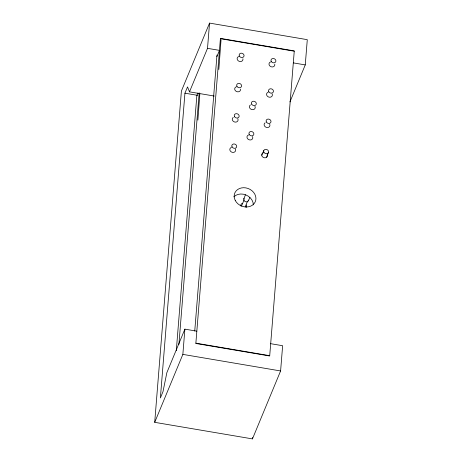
<?xml version="1.0" encoding="UTF-8"?>
<svg xmlns="http://www.w3.org/2000/svg" width="462" height="462" viewBox="0 0 462 462"><rect width="100%" height="100%" fill="white"/><g stroke="black" fill="none" stroke-linecap="round" stroke-linejoin="round"><path stroke-width="0.69" d="M197.88 120.08L199.844 93.85M218.815 69.537L221.044 39.761M270.686 343.688L282.634 345.715L280.601 370.957L252.454 438.9L154.706 422.332L181.399 91.043L209.546 23.1L307.294 39.668L305.255 64.911L289.928 101.923M214.31 96.056L189.489 91.846L187.543 86.896L184.933 93.191L160.378 397.973L162.982 391.678L166.863 372.649L184.887 329.146L196.835 331.167M176.293 350.71L196.858 95.53L197.898 93.012M178.904 344.415L199.174 92.827M154.706 422.332L182.854 354.383L184.887 329.146M189.489 91.846L207.513 48.343L209.546 23.1M194.739 331.081L216.978 55.053M252.454 438.9L252.57 437.462M216.851 56.659L219.456 50.364L207.513 48.343M243.849 198.718L245.484 194.762M261.873 155.197L263.785 150.577M241.493 206.15L244.196 199.624M245.195 206.907L247.626 201.034M248.516 200.635L249.878 197.338M266.539 157.115L268.451 152.495M220.397 38.693L294.254 51.213M293.312 62.884L305.255 64.911M184.933 93.191L197.696 95.351M195.865 343.156L269.721 355.676M182.854 354.383L280.601 370.957M240.8 205.96A2.968 2.495 22.5 0 1 242.377 203.349M246.258 204.949A2.968 2.495 22.5 0 1 246.055 207.473M248.643 200.092A2.524 2.125 22.5 0 1 245.374 201.64A2.524 2.125 22.5 0 1 244.132 198.238M233.83 196.852A11.128 9.367 22.5 0 1 245.986 194.97A11.128 9.367 22.5 0 1 253.326 204.857M274.757 64.195A2.968 2.495 22.5 0 1 272.707 66.915A2.968 2.495 22.5 0 1 269.196 64.998A2.968 2.495 22.5 0 1 270.634 61.943M242.897 58.795A2.968 2.495 22.5 0 1 240.846 61.515A2.968 2.495 22.5 0 1 237.335 59.598A2.968 2.495 22.5 0 1 238.779 56.543M269.635 124.116A2.968 2.495 22.5 0 1 268.52 127.304A2.968 2.495 22.5 0 1 264.674 126.201A2.968 2.495 22.5 0 1 265.124 122.823M235.337 149.001A2.968 2.495 22.5 0 1 233.997 152.269A2.968 2.495 22.5 0 1 230.116 150.676A2.968 2.495 22.5 0 1 231.456 147.407M237.78 118.717A2.968 2.495 22.5 0 1 236.665 121.899A2.968 2.495 22.5 0 1 232.819 120.796A2.968 2.495 22.5 0 1 233.264 117.417M252.489 136.561A2.968 2.495 22.5 0 1 251.149 139.83A2.968 2.495 22.5 0 1 247.268 138.23A2.968 2.495 22.5 0 1 248.602 134.968M267.198 154.406A2.968 2.495 22.5 0 1 265.858 157.675A2.968 2.495 22.5 0 1 261.977 156.075A2.968 2.495 22.5 0 1 263.311 152.812M254.926 106.272A2.968 2.495 22.5 0 1 253.811 109.459A2.968 2.495 22.5 0 1 249.965 108.356A2.968 2.495 22.5 0 1 250.416 104.978M240.459 89.085A2.968 2.495 22.5 0 1 238.409 91.805A2.968 2.495 22.5 0 1 234.898 89.882A2.968 2.495 22.5 0 1 236.336 86.833M272.078 93.826A2.968 2.495 22.5 0 1 270.738 97.095A2.968 2.495 22.5 0 1 266.857 95.501A2.968 2.495 22.5 0 1 268.197 92.233M220.426 38.375L195.842 343.474L269.692 355.994L294.277 50.895L220.426 38.375M271.223 61.382A2.524 2.125 22.5 0 0 275.485 62.104A2.524 2.125 22.5 0 0 273.614 58.524A2.524 2.125 22.5 0 0 271.223 61.382M268.78 91.672A2.524 2.125 22.5 0 0 273.048 92.394A2.524 2.125 22.5 0 0 271.171 88.814A2.524 2.125 22.5 0 0 268.78 91.672M263.9 152.252A2.524 2.125 22.5 0 0 268.162 152.974A2.524 2.125 22.5 0 0 266.291 149.393A2.524 2.125 22.5 0 0 263.9 152.252M266.343 121.962A2.524 2.125 22.5 0 0 270.605 122.684A2.524 2.125 22.5 0 0 268.734 119.104A2.524 2.125 22.5 0 0 266.343 121.962M251.634 104.117A2.524 2.125 22.5 0 0 255.896 104.839A2.524 2.125 22.5 0 0 254.025 101.259A2.524 2.125 22.5 0 0 251.634 104.117M249.191 134.407A2.524 2.125 22.5 0 0 253.453 135.129A2.524 2.125 22.5 0 0 251.582 131.549A2.524 2.125 22.5 0 0 249.191 134.407M232.045 146.847A2.524 2.125 22.5 0 0 236.307 147.574A2.524 2.125 22.5 0 0 234.436 143.994A2.524 2.125 22.5 0 0 232.045 146.847M234.482 116.563A2.524 2.125 22.5 0 0 238.744 117.284A2.524 2.125 22.5 0 0 236.873 113.704A2.524 2.125 22.5 0 0 234.482 116.563M236.925 86.273A2.524 2.125 22.5 0 0 241.187 86.995A2.524 2.125 22.5 0 0 239.316 83.414A2.524 2.125 22.5 0 0 236.925 86.273M239.391 56.075A2.524 2.125 22.5 0 0 243.653 56.797A2.524 2.125 22.5 0 0 241.782 53.217A2.524 2.125 22.5 0 0 239.391 56.075M235.262 200.479A11.128 9.367 22.5 0 0 254.071 203.673A11.128 9.367 22.5 0 0 245.807 187.878A11.128 9.367 22.5 0 0 235.262 200.479"/></g></svg>
